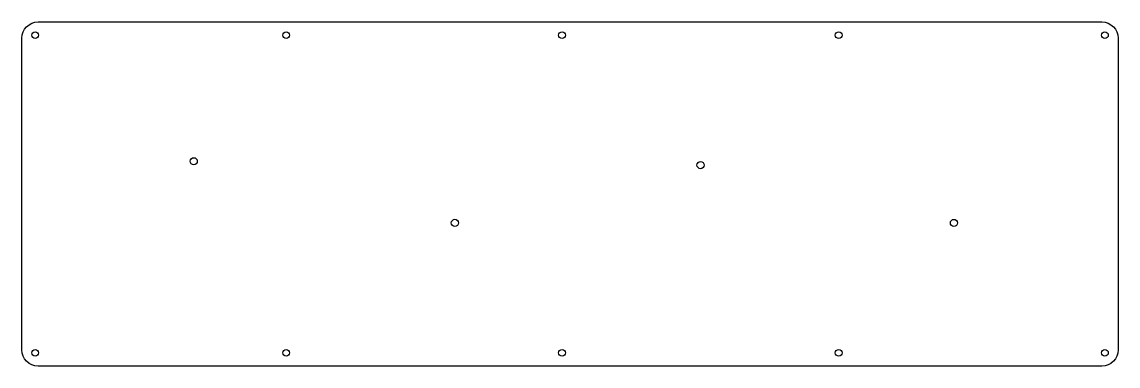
# Model space of a CAD drawing. Extents: x -1 to 339, y 191 to 298.
import ezdxf

# ---------------------------------------------------------------- set-up
doc = ezdxf.new("R2010")
doc.units = 0
doc.layers.add('top_plate', color=7, linetype='CONTINUOUS')

msp = doc.modelspace()

# ---------------------------------------------------------------- linework, layer by layer
at = {"layer": 'top_plate', "color": 3}
for points in [[(339.273, 292.65693), (339.273, 196.098), (339.176, 195.118), (338.892, 194.185), (338.433, 193.324), (337.809, 192.562), (337.047, 191.938), (336.186, 191.479), (335.253, 191.195), (334.273, 191.098), (4.33236, 191.098), (3.35235, 191.195), (2.41894, 191.479), (1.55836, 191.938), (0.796827, 192.562), (0.17242, 193.324), (-0.287037, 194.185), (-0.570678, 195.118), (-0.667639, 196.098), (-0.667639, 292.65693), (-0.570678, 293.63694), (-0.287037, 294.57035), (0.17242, 295.43094), (0.796827, 296.192467), (1.55836, 296.816874), (2.41894, 297.276331), (3.35235, 297.559972), (4.33236, 297.656933), (334.273, 297.656933), (335.253, 297.559972), (336.186, 297.276331), (337.047, 296.816874), (337.809, 296.192467), (338.433, 295.43094), (338.892, 294.57035), (339.176, 293.63694), (339.273, 292.65693)], [(4.39751, 293.15669), (4.17249, 292.82293), (3.83873, 292.59791), (3.43002, 292.51539), (3.02132, 292.59791), (2.68756, 292.82293), (2.46254, 293.15669), (2.38002, 293.56539), (2.46254, 293.9741), (2.68756, 294.30786), (3.02132, 294.53288), (3.43002, 294.61539), (3.83184, 294.53547), (4.17249, 294.30786), (4.4001, 293.96721), (4.48002, 293.56539)], [(82.2399, 293.15668), (82.0149, 292.82293), (81.6811, 292.5979), (81.2724, 292.51539), (80.8637, 292.5979), (80.5299, 292.82293), (80.3049, 293.15668), (80.2224, 293.56539), (80.3049, 293.9741), (80.5299, 294.30785), (80.8637, 294.53287), (81.2724, 294.61539), (81.6811, 294.53287), (82.0149, 294.30785), (82.2399, 293.9741), (82.3224, 293.56539)], [(167.802, 293.15668), (167.577, 292.82292), (167.244, 292.5979), (166.835, 292.51539), (166.426, 292.5979), (166.092, 292.82292), (165.867, 293.15668), (165.785, 293.56539), (165.867, 293.97409), (166.092, 294.30785), (166.426, 294.53287), (166.835, 294.61539), (167.244, 294.53287), (167.577, 294.30785), (167.802, 293.97409), (167.885, 293.56539)], [(253.601, 293.15668), (253.376, 292.82293), (253.043, 292.5979), (252.634, 292.51539), (252.225, 292.5979), (251.891, 292.82293), (251.666, 293.15668), (251.584, 293.56539), (251.666, 293.9741), (251.891, 294.30785), (252.225, 294.53287), (252.634, 294.61539), (253.043, 294.53287), (253.376, 294.30785), (253.601, 293.9741), (253.684, 293.56539)], [(336.153, 293.15668), (335.927, 292.82293), (335.594, 292.5979), (335.185, 292.51539), (334.776, 292.5979), (334.443, 292.82293), (334.218, 293.15668), (334.135, 293.56539), (334.218, 293.9741), (334.443, 294.30785), (334.776, 294.53287), (335.185, 294.61539), (335.594, 294.53287), (335.927, 294.30785), (336.153, 293.9741), (336.235, 293.56539)], [(53.7267, 254.5162), (53.6429, 254.0953), (53.4045, 253.7384), (53.0476, 253.5), (52.6267, 253.4162), (52.2057, 253.5), (51.8488, 253.7384), (51.6104, 254.0953), (51.5267, 254.5162), (51.6104, 254.9372), (51.8488, 255.294), (52.2057, 255.5325), (52.6267, 255.6162), (53.0476, 255.5325), (53.4045, 255.294), (53.6429, 254.9372)], [(210.88, 253.3167), (210.797, 252.8958), (210.558, 252.5389), (210.201, 252.3005), (209.78, 252.2167), (209.359, 252.3005), (209.003, 252.5389), (208.764, 252.8958), (208.68, 253.3167), (208.764, 253.7377), (209.003, 254.0946), (209.359, 254.333), (209.78, 254.4167), (210.201, 254.333), (210.558, 254.0946), (210.797, 253.7377)], [(134.699, 235.433), (134.612, 235.0049), (134.377, 234.6552), (134.027, 234.4195), (133.599, 234.333), (133.178, 234.4168), (132.821, 234.6552), (132.583, 235.0121), (132.499, 235.433), (132.583, 235.854), (132.821, 236.2109), (133.178, 236.4493), (133.599, 236.533), (134.027, 236.4466), (134.377, 236.2109), (134.612, 235.8612)], [(289.459, 235.4128), (289.376, 234.9919), (289.137, 234.635), (288.78, 234.3965), (288.359, 234.3128), (287.938, 234.3965), (287.581, 234.635), (287.343, 234.9919), (287.259, 235.4128), (287.343, 235.8338), (287.581, 236.1906), (287.938, 236.4291), (288.359, 236.5128), (288.78, 236.4291), (289.137, 236.1906), (289.376, 235.8338)], [(4.39751, 194.781), (4.17249, 194.447), (3.83873, 194.222), (3.43002, 194.14), (3.02132, 194.222), (2.68756, 194.447), (2.46254, 194.781), (2.38002, 195.19), (2.46254, 195.599), (2.68756, 195.932), (3.02132, 196.157), (3.43002, 196.24), (3.83873, 196.157), (4.17249, 195.932), (4.39751, 195.599), (4.48002, 195.19)], [(82.2399, 194.781), (82.0149, 194.447), (81.6811, 194.222), (81.2724, 194.14), (80.8637, 194.222), (80.5299, 194.447), (80.3049, 194.781), (80.2224, 195.19), (80.3049, 195.599), (80.5299, 195.932), (80.8637, 196.157), (81.2724, 196.24), (81.6811, 196.157), (82.0149, 195.932), (82.2399, 195.599), (82.3224, 195.19)], [(167.802, 194.781), (167.577, 194.447), (167.244, 194.222), (166.835, 194.14), (166.426, 194.222), (166.092, 194.447), (165.867, 194.781), (165.785, 195.19), (165.867, 195.599), (166.092, 195.932), (166.426, 196.157), (166.835, 196.24), (167.244, 196.157), (167.577, 195.932), (167.802, 195.599), (167.885, 195.19)], [(253.601, 194.781), (253.376, 194.447), (253.043, 194.222), (252.634, 194.14), (252.225, 194.222), (251.891, 194.447), (251.666, 194.781), (251.584, 195.19), (251.666, 195.599), (251.891, 195.932), (252.225, 196.157), (252.634, 196.24), (253.043, 196.157), (253.376, 195.932), (253.601, 195.599), (253.684, 195.19)], [(336.153, 194.781), (335.927, 194.447), (335.594, 194.222), (335.185, 194.14), (334.776, 194.222), (334.443, 194.447), (334.218, 194.781), (334.135, 195.19), (334.218, 195.599), (334.443, 195.932), (334.776, 196.157), (335.185, 196.24), (335.594, 196.157), (335.927, 195.932), (336.153, 195.599), (336.235, 195.19)]]:
    msp.add_lwpolyline(points, close=True, dxfattribs=at)

doc.saveas('drawing.dxf')
